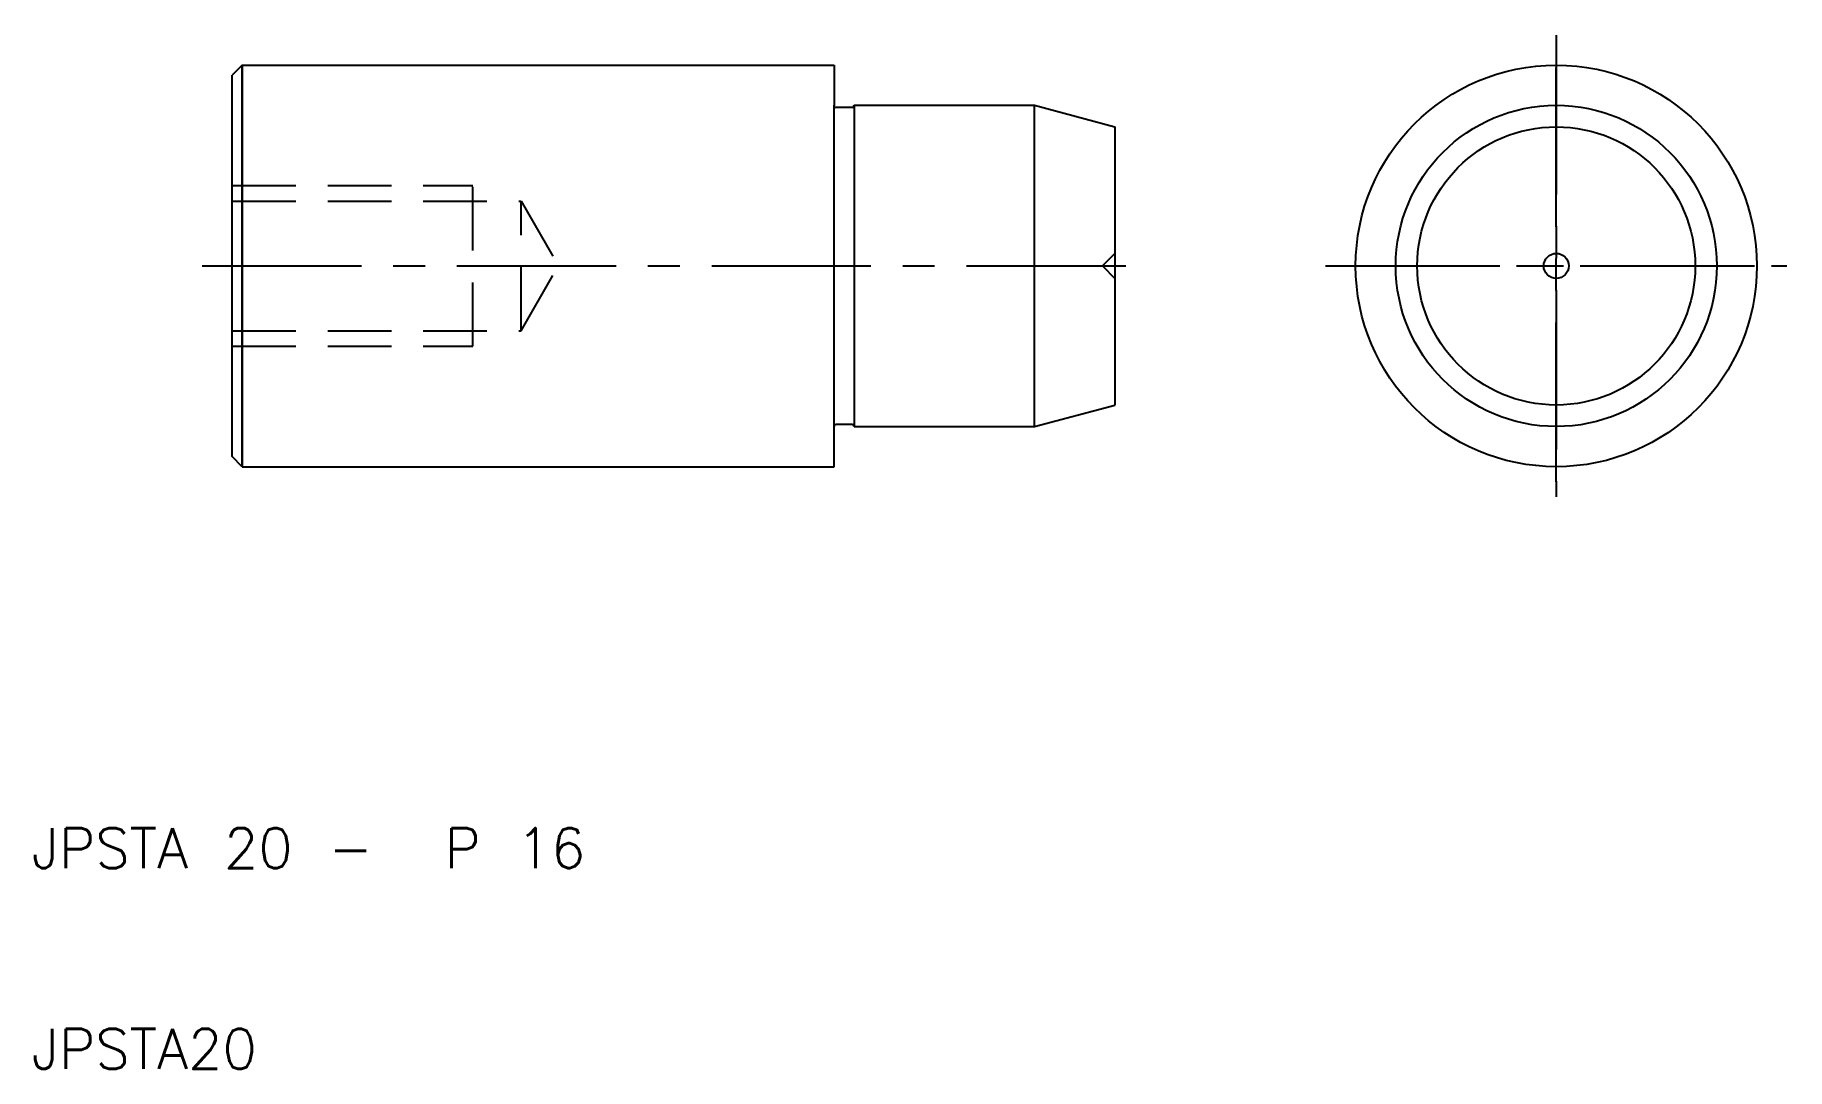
# Model space of a CAD drawing. Extents: x 10.2 to 97.5, y 10 to 61.5.
import ezdxf

# ---------------------------------------------------------------- set-up
doc = ezdxf.new("R2010")
doc.units = 0
doc.header["$LTSCALE"] = 0.25
doc.linetypes.add('CENTER', pattern=[50.8, 31.75, -6.35, 6.35, -6.35])
doc.linetypes.add('DASHED', pattern=[19.05, 12.7, -6.35])
doc.layers.get('0').update_dxf_attribs({"linetype": 'CONTINUOUS'})
doc.layers.add('CENTER', color=1, linetype='CENTER')
doc.styles.get("Standard").update_dxf_attribs({"font": 'txt.shx', "bigfont": 'extfont.shx'})

msp = doc.modelspace()

# ---------------------------------------------------------------- linework, layer by layer
for p, q in [((20.5, 60), (20, 59.5)), ((20, 40.5), (20, 59.5)), ((20.5, 60), (20.5, 40)), ((20.5, 40), (20.5, 60)), ((20.5, 60), (50, 60)), ((50, 60), (50, 58)), ((50, 42), (50, 58)), ((50.9, 57.9), (50.1, 57.9)), ((51, 58), (51, 42)), ((51, 58), (60, 58)), ((60, 42), (60, 58)), ((60, 58), (64, 56.928203)), ((64, 56.928203), (64, 43.071797)), ((60, 42), (64, 43.071797)), ((50, 40), (50, 42)), ((50.9, 42.1), (50.1, 42.1)), ((51, 42), (60, 42)), ((20.5, 40), (20, 40.5)), ((20.5, 40), (50, 40))]:
    msp.add_line(p, q)
at = {"color": 3, "linetype": 'DASHED'}
for p, q in [((20, 54), (32, 54)), ((32, 46), (32, 54)), ((20, 53.233), (34.4, 53.233)), ((34.4, 46.767), (34.4, 53.233)), ((34.4, 53.233), (36.266573, 50)), ((34.4, 46.767), (36.266573, 50)), ((63.375, 50), (64, 50.625)), ((63.375, 50), (64, 49.375)), ((20, 46.767), (34.4, 46.767)), ((20, 46), (32, 46))]:
    msp.add_line(p, q, dxfattribs=at)
for radius in [10, 10, 8, 6.928203, 0.625]:
    msp.add_circle((86, 50), radius)
for centre, start, end in [((50.1, 58), 180, 270), ((50.9, 58), 270, 0), ((50.1, 42), 90, 180), ((50.9, 42), 0, 90)]:
    msp.add_arc(centre, 0.1, start, end)
at = {"layer": 'CENTER', "color": 1, "linetype": 'CENTER'}
for p, q in [((86, 61.5), (86, 38.5)), ((86, 39.25), (86, 60.75)), ((18.5, 50), (65.5, 50)), ((74.5, 50), (97.5, 50)), ((75.25, 50), (96.75, 50))]:
    msp.add_line(p, q, dxfattribs=at)

# ---------------------------------------------------------------- texts
for s, p in [('JPSTA 20 -  P 16', (10, 20)), ('JPSTA20', (10, 10))]:
    msp.add_text(s, height=2).set_placement(p)

doc.saveas('drawing.dxf')
